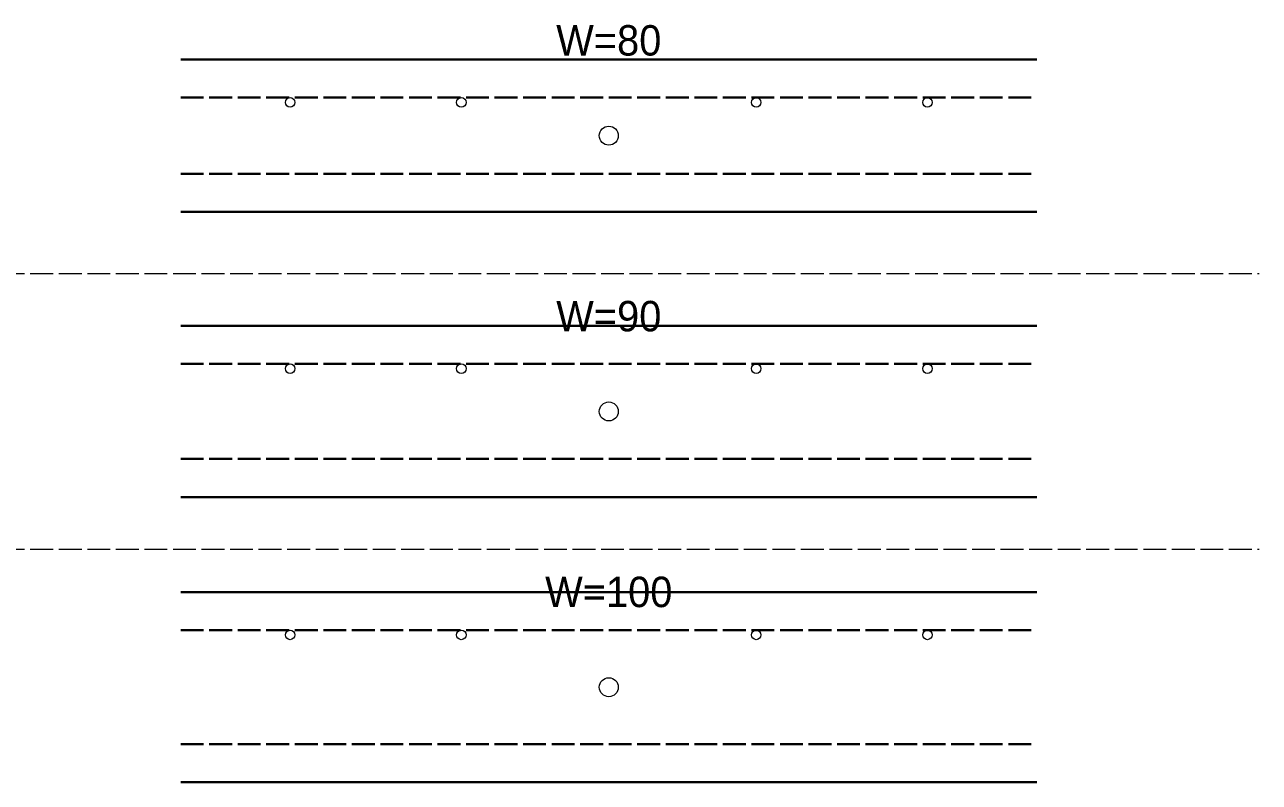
# Model space of a CAD drawing. Extents: x -8920 to 1950, y -2159 to 466.
# Drawn here: x 1301 to 1950, y -400 to -2 of the extents above; entities that cross this region are included whole.
import ezdxf

# ---------------------------------------------------------------- set-up
doc = ezdxf.new("R2010")
doc.units = 0
doc.header["$MEASUREMENT"] = 0
doc.linetypes.add('ACAD_ISO02W100', pattern=[15, 12, -3])
doc.layers.add('一、4.基本-隱藏', color=9, linetype='ACAD_ISO02W100', lineweight=20, plot=False)
doc.layers.add('三、4.文字-既有名稱', color=8, linetype='Continuous')
doc.layers.add('二、1.繪圖-既有設施', color=8, linetype='Continuous', lineweight=20)
doc.layers.add('二、2.繪圖-施作項目', color=181, linetype='Continuous', lineweight=30)
doc.styles.add('次圖名(詳圖)', font='MS PGothic.ttf', dxfattribs={"height": 6})

msp = doc.modelspace()

# ---------------------------------------------------------------- linework, layer by layer
at = {"layer": '一、4.基本-隱藏'}
for points in [[(148.68, -132.69), (1949.623, -132.69)], [(148.68, -277.69), (1949.623, -277.69)]]:
    msp.add_lwpolyline(points, dxfattribs=at)
at = {"layer": '一、4.基本-隱藏', "linetype": 'Continuous'}
for centre in [(1607.716, -60.19), (1607.716, -205.19), (1607.716, -350.19)]:
    msp.add_circle(centre, 5, dxfattribs=at)
at = {"layer": '二、1.繪圖-既有設施'}
for centre in [(1440.216, -42.69), (1530.216, -42.69), (1685.216, -42.69), (1775.216, -42.69), (1440.216, -182.69), (1530.216, -182.69), (1685.216, -182.69), (1775.216, -182.69), (1440.216, -322.69), (1530.216, -322.69), (1685.216, -322.69), (1775.216, -322.69)]:
    msp.add_circle(centre, 2.5, dxfattribs=at)
at = {"layer": '二、2.繪圖-施作項目'}
for points in [[(1382.716, -20.19), (1832.716, -20.19)], [(1382.716, -100.19), (1832.716, -100.19)], [(1382.716, -160.19), (1832.716, -160.19)], [(1382.716, -250.19), (1832.716, -250.19)], [(1382.716, -300.19), (1832.716, -300.19)], [(1382.716, -400.19), (1832.716, -400.19)]]:
    msp.add_lwpolyline(points, dxfattribs=at)
at = {"layer": '二、2.繪圖-施作項目', "linetype": 'ACAD_ISO02W100'}
for points in [[(1382.716, -40.19), (1832.716, -40.19)], [(1382.716, -80.19), (1832.716, -80.19)], [(1382.716, -180.19), (1832.716, -180.19)], [(1382.716, -230.19), (1832.716, -230.19)], [(1382.716, -320.19), (1832.716, -320.19)], [(1382.716, -380.19), (1832.716, -380.19)]]:
    msp.add_lwpolyline(points, dxfattribs=at)

# ---------------------------------------------------------------- texts
at = {"layer": '三、4.文字-既有名稱', "char_height": 16, "attachment_point": 5, "style": '次圖名(詳圖)'}
for s, insert in [('{\\fMS PGothic|b0|i0|c128|p34;W=80}', (1607.716, -10.19)), ('{\\fMS PGothic|b0|i0|c128|p34;W=90}', (1607.716, -155.19)), ('{\\fMS PGothic|b0|i0|c128|p34;W=100}', (1607.716, -300.19))]:
    msp.add_mtext_dynamic_manual_height_columns(s, width=86.8423, gutter_width=30, heights=[0], dxfattribs=dict(at, insert=insert))

doc.saveas('drawing.dxf')
